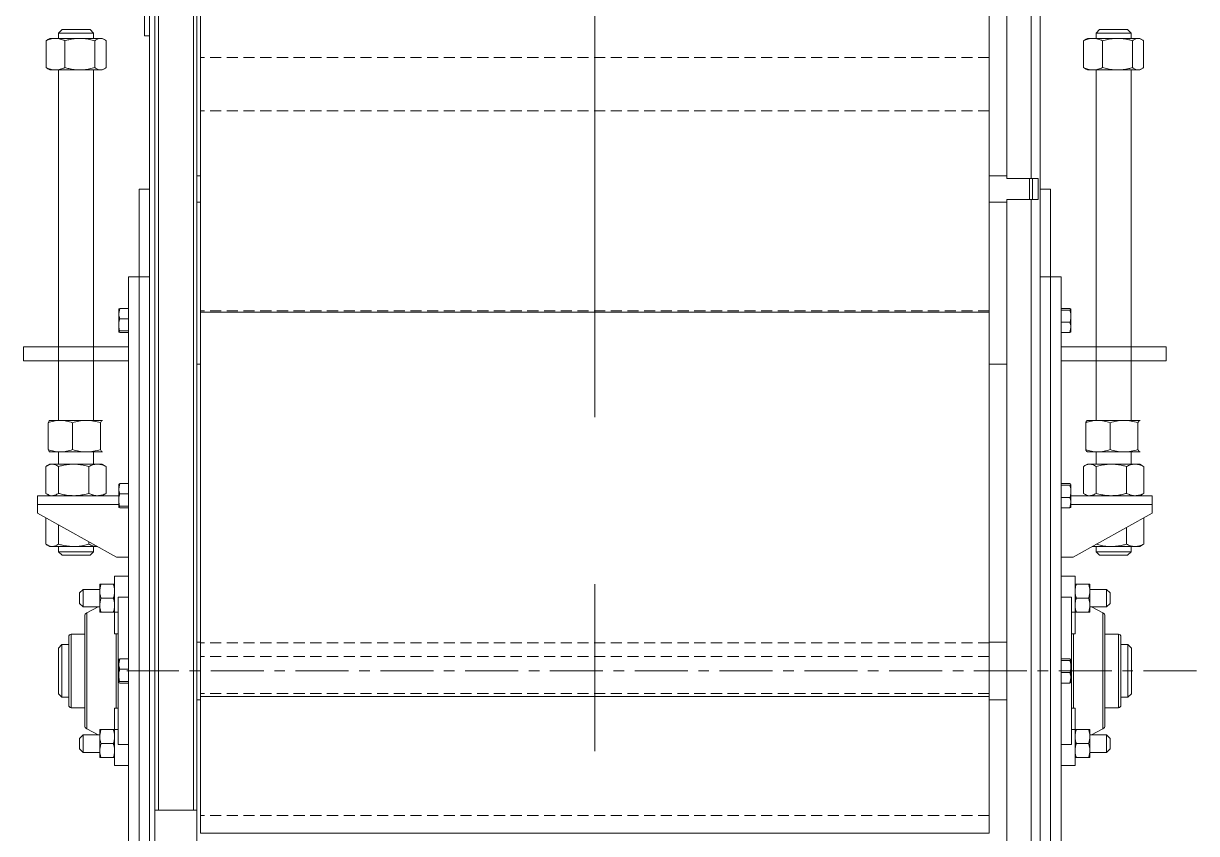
# Model space of a CAD drawing. Header units: millimetres. Extents: x 3220 to 226993, y 817 to 176024.
# Drawn here: x 43474 to 44143, y 145530 to 145992 of the extents above; entities that cross this region are included whole.
import ezdxf

# ---------------------------------------------------------------- set-up
doc = ezdxf.new("R2010")
doc.units = ezdxf.units.MM
for name, pattern in [('AXES', [50.8, 31.75, -6.35, 6.35, -6.35]), ('CENTERX2', [20.32, 12.7, -2.54, 2.54, -2.54]), ('HIDDEN', [9.525, 6.35, -3.175]), ('SLD-Solid', [0])]:
    doc.linetypes.add(name, pattern=pattern)
doc.layers.add('Axe', color=1, linetype='AXES', lineweight=9)
doc.layers.add('SLD-0', color=179, linetype='SLD-Solid')

# ---------------------------------------------------------------- blocks, each defined once
blk = doc.blocks.new('Level 0m')
at = {"layer": 'Axe', "ltscale": 15}
blk.add_line((3000, -24500), (3000, -30500), dxfattribs=at)
blk = doc.blocks.new('dikiş bantı üst')
at = {"color": 7, "linetype": 'Continuous', "lineweight": 15}
for p, q in [((5267.59, 3340.96), (5259.59, 3340.96)), ((5259.59, 3320.96), (5259.59, 3340.96)), ((5267.59, 3320.96), (5267.59, 3340.96)), ((5084.25, 3327.11), (5083.59, 3325.96)), ((5084.93, 3328.09), (5084.3, 3327.08)), ((5084.93, 3328.09), (5100.25, 3328.09)), ((5100.25, 3328.09), (5100.88, 3327.08)), ((5101.59, 3325.96), (5100.93, 3327.11)), ((5302.93, 3326.86), (5318.25, 3326.86)), ((5327.49, 3327.51), (5326.59, 3325.96)), ((5327.93, 3328.21), (5343.25, 3328.21)), ((5344.59, 3325.96), (5343.7, 3327.51)), ((5344.59, 3286.64), (5344.59, 3332.96)), ((5344.59, 3332.96), (5349.59, 3332.96)), ((5354.59, 3332.96), (5349.59, 3332.96)), ((5379.59, 3287.96), (5354.59, 3332.96)), ((5357.23, 3328.21), (5372.25, 3328.21)), ((5373.59, 3325.96), (5372.7, 3327.51)), ((5080.59, 3320.96), (5078.59, 3318.96)), ((5083.59, 3320.96), (5080.59, 3320.96)), ((5080.59, 3320.96), (5080.59, 3311.87)), ((5083.59, 3322.7), (5083.59, 3325.96)), ((5083.59, 3308.74), (5083.59, 3322.7)), ((5101.59, 3325.96), (5101.59, 3322.7)), ((5101.59, 3322.7), (5101.59, 3308.74)), ((5259.59, 3320.96), (5101.59, 3320.96)), ((5259.59, 3320.96), (5267.59, 3320.96)), ((5259.59, 3300.96), (5259.59, 3320.96)), ((5301.59, 3320.96), (5267.59, 3320.96)), ((5267.59, 3320.96), (5267.59, 3300.96)), ((5301.65, 3326.06), (5301.59, 3325.96)), ((5301.59, 3319.91), (5301.59, 3325.96)), ((5301.59, 3305.01), (5301.59, 3319.91)), ((5319.59, 3325.96), (5319.53, 3326.06)), ((5319.59, 3319.91), (5319.59, 3325.96)), ((5326.59, 3320.96), (5319.59, 3320.96)), ((5319.59, 3319.91), (5319.59, 3305.01)), ((5326.59, 3324.58), (5326.59, 3325.96)), ((5326.59, 3312.32), (5326.59, 3324.58)), ((5327.93, 3320.95), (5343.25, 3320.95)), ((5361.27, 3320.95), (5372.25, 3320.95)), ((5373.59, 3325.96), (5373.59, 3324.58)), ((5373.59, 3324.58), (5373.59, 3312.32)), ((5376.59, 3320.96), (5373.59, 3320.96)), ((5378.59, 3318.96), (5376.59, 3320.96)), ((5376.59, 3311.87), (5376.59, 3320.96)), ((5431.59, 3321.06), (5429.59, 3319.06)), ((5431.59, 3321.06), (5436.03, 3321.06)), ((5436.03, 3321.06), (5457.59, 3321.06)), ((5459.59, 3319.06), (5457.59, 3321.06)), ((5078.59, 3311.69), (5078.59, 3318.96)), ((5084.93, 3317.3), (5100.25, 3317.3)), ((5378.59, 3318.96), (5378.59, 3311.69)), ((5423.59, 3313.66), (5423.59, 3305.96)), ((5425.09, 3315.16), (5464.09, 3315.16)), ((5429.59, 3319.06), (5429.59, 3315.16)), ((5434.71, 3319.06), (5429.59, 3319.06)), ((5459.59, 3319.06), (5434.71, 3319.06)), ((5459.59, 3315.16), (5459.59, 3319.06)), ((5465.59, 3305.96), (5465.59, 3313.66)), ((5078.59, 3302.96), (5078.59, 3311.69)), ((5080.59, 3311.87), (5080.59, 3300.96)), ((5083.59, 3308.74), (5083.59, 3297)), ((5101.59, 3308.74), (5101.59, 3297)), ((5302.93, 3312.96), (5318.25, 3312.96)), ((5326.59, 3312.32), (5326.59, 3298.7)), ((5373.59, 3312.32), (5373.59, 3298.7)), ((5376.59, 3300.96), (5376.59, 3311.87)), ((5378.59, 3311.69), (5378.59, 3302.96)), ((5400.09, 3308.96), (5398.09, 3306.96)), ((5398.09, 3306.96), (5398.09, 3297.36)), ((5408.09, 3306.96), (5398.09, 3306.96)), ((5400.09, 3308.96), (5406.09, 3308.96)), ((5408.09, 3306.96), (5406.09, 3308.96)), ((5408.09, 3297.36), (5408.09, 3306.96)), ((5483.09, 3308.96), (5481.09, 3306.96)), ((5481.09, 3306.96), (5481.09, 3297.36)), ((5491.09, 3306.96), (5481.09, 3306.96)), ((5483.09, 3308.96), (5489.09, 3308.96)), ((5491.09, 3306.96), (5489.09, 3308.96)), ((5491.09, 3297.36), (5491.09, 3306.96)), ((5078.59, 3302.96), (5080.59, 3300.96)), ((5080.59, 3300.96), (5083.59, 3300.96)), ((5084.93, 3300.18), (5100.25, 3300.18)), ((5101.59, 3300.96), (5259.59, 3300.96)), ((5267.59, 3300.96), (5259.59, 3300.96)), ((5259.59, 3280.96), (5259.59, 3300.96)), ((5267.59, 3300.96), (5301.59, 3300.96)), ((5267.59, 3280.96), (5267.59, 3300.96)), ((5301.59, 3296.06), (5301.59, 3305.01)), ((5319.59, 3305.01), (5319.59, 3296.06)), ((5319.59, 3300.96), (5326.59, 3300.96)), ((5327.93, 3303.7), (5343.25, 3303.7)), ((5370.85, 3303.7), (5372.25, 3303.7)), ((5373.59, 3300.96), (5376.59, 3300.96)), ((5376.59, 3300.96), (5378.59, 3302.96)), ((5411.53, 3304.89), (5408.09, 3298.36)), ((5413.3, 3305.96), (5475.89, 3305.96)), ((5481.09, 3298.36), (5477.65, 3304.89)), ((5083.59, 3295.96), (5083.59, 3297)), ((5083.59, 3295.96), (5084.25, 3294.81)), ((5084.93, 3293.83), (5100.25, 3293.83)), ((5100.93, 3294.81), (5101.59, 3295.96)), ((5101.59, 3297), (5101.59, 3295.96)), ((5301.7, 3295.86), (5301.59, 3296.06)), ((5301.59, 3295.96), (5301.65, 3295.86)), ((5302.93, 3297.06), (5318.25, 3297.06)), ((5319.48, 3295.86), (5319.59, 3296.06)), ((5326.59, 3295.96), (5326.59, 3298.7)), ((5326.59, 3295.96), (5327.49, 3294.41)), ((5327.53, 3294.44), (5327.93, 3293.71)), ((5327.93, 3293.71), (5343.25, 3293.71)), ((5343.66, 3294.44), (5343.25, 3293.71)), ((5343.7, 3294.41), (5344.59, 3295.96)), ((5399.09, 3297.36), (5395.09, 3297.36)), ((5395.09, 3296.65), (5395.09, 3289.67)), ((5407.09, 3297.36), (5399.09, 3297.36)), ((5403.09, 3296.65), (5403.09, 3289.67)), ((5411.09, 3297.36), (5407.09, 3297.36)), ((5411.09, 3296.65), (5411.09, 3289.67)), ((5482.09, 3297.36), (5478.09, 3297.36)), ((5478.09, 3296.65), (5478.09, 3289.67)), ((5490.09, 3297.36), (5482.09, 3297.36)), ((5486.09, 3296.65), (5486.09, 3289.67)), ((5494.09, 3297.36), (5490.09, 3297.36)), ((5494.09, 3296.65), (5494.09, 3289.67)), ((5237.66, 3286.05), (5240.63, 3286.64)), ((5240.63, 3286.64), (5238.09, 3286.64)), ((5247.07, 3286.64), (5240.63, 3286.64)), ((5251.04, 3286.64), (5247.07, 3286.64)), ((5250.54, 3286.05), (5251.04, 3286.64)), ((5337.66, 3286.05), (5340.63, 3286.64)), ((5340.63, 3286.64), (5338.09, 3286.64)), ((5347.07, 3286.64), (5340.63, 3286.64)), ((5351.04, 3286.64), (5347.07, 3286.64)), ((5350.54, 3286.05), (5351.04, 3286.64)), ((5379.59, 3280.96), (5379.59, 3287.96)), ((5390.59, 3288.96), (5390.59, 3286.96)), ((5390.59, 3288.96), (5411.08, 3288.96)), ((5390.59, 3286.96), (5390.59, 3280.96)), ((5402.59, 3286.96), (5486.59, 3286.96)), ((5411.08, 3288.96), (5411.08, 3286.96)), ((5411.08, 3288.96), (5423.36, 3288.96)), ((5423.36, 3288.96), (5423.36, 3286.96)), ((5437.66, 3286.05), (5440.63, 3286.64)), ((5440.63, 3286.64), (5438.09, 3286.64)), ((5447.07, 3286.64), (5440.63, 3286.64)), ((5451.04, 3286.64), (5447.07, 3286.64)), ((5450.54, 3286.05), (5451.04, 3286.64)), ((5465.83, 3288.96), (5465.83, 3286.96)), ((5465.83, 3288.96), (5478.11, 3288.96)), ((5478.11, 3288.96), (5478.11, 3286.96)), ((5478.11, 3288.96), (5498.59, 3288.96)), ((5498.59, 3286.96), (5498.59, 3288.96)), ((5498.59, 3286.96), (5498.59, 3280.96)), ((5219.59, 3280.96), (5669.59, 3280.96)), ((5219.59, 3274.96), (5219.59, 3280.96)), ((5237.66, 3280.96), (5237.66, 3286.05)), ((5243.61, 3280.96), (5243.61, 3286.05)), ((5250.54, 3280.96), (5250.54, 3286.05)), ((5251.53, 3280.96), (5251.53, 3286.05)), ((5337.66, 3280.96), (5337.66, 3286.05)), ((5343.61, 3280.96), (5343.61, 3286.05)), ((5350.54, 3280.96), (5350.54, 3286.05)), ((5351.53, 3280.96), (5351.53, 3286.05)), ((5437.66, 3280.96), (5437.66, 3286.05)), ((5443.61, 3280.96), (5443.61, 3286.05)), ((5450.54, 3280.96), (5450.54, 3286.05)), ((5451.53, 3280.96), (5451.53, 3286.05)), ((5169.59, 3274.96), (5169.59, 3268.96)), ((5219.59, 3274.96), (5169.59, 3274.96)), ((5219.59, 3274.96), (5669.59, 3274.96)), ((5219.59, 3268.96), (5219.59, 3274.96)), ((5219.59, 3268.96), (5040.42, 3268.96)), ((5043.31, 3271.96), (5082.09, 3271.96)), ((5082.09, 3271.96), (5082.09, 3268.96)), ((5219.59, 3268.96), (5669.59, 3268.96)), ((3595.09, 3265.96), (5524.09, 3265.96)), ((5524.09, 3265.96), (5674.09, 3265.96)), ((5524.09, 3241.96), (5524.09, 3265.96)), ((5524.09, 3243.97), (5524.09, 3263.95)), ((3595.09, 3241.96), (5524.09, 3241.96)), ((5239.84, 3239.96), (3595.09, 3239.96)), ((5162.09, 3241.96), (5162.09, 3239.96)), ((5177.09, 3239.96), (5177.09, 3241.96)), ((5239.84, 2789.96), (5239.84, 3239.96)), ((5459.1, 3239.96), (5239.84, 3239.96)), ((5269.59, 3241.96), (5269.59, 3239.96)), ((5428.09, 3241.96), (5428.09, 3239.96)), ((5459.1, 2789.96), (5459.1, 3239.96)), ((5537.14, 3239.96), (5459.1, 3239.96)), ((5461.09, 3239.96), (5461.09, 3241.96)), ((5524.09, 3241.96), (5674.09, 3241.96)), ((5537.14, 2789.96), (5537.14, 3239.96)), ((5239.84, 2789.96), (3019.21, 2789.96)), ((5162.09, 2789.96), (5162.09, 2779.96)), ((5177.09, 2779.96), (5177.09, 2789.96)), ((5459.1, 2789.96), (5239.84, 2789.96)), ((5269.59, 2779.96), (5269.59, 2789.96)), ((5428.09, 2789.96), (5428.09, 2779.96)), ((5537.14, 2789.96), (5459.1, 2789.96)), ((5461.09, 2779.96), (5461.09, 2789.96)), ((5163.59, 2779.96), (4875.59, 2779.96)), ((5163.59, 2779.96), (5163.59, 2765.96)), ((5669.59, 2779.96), (5175.59, 2779.96)), ((5175.59, 2765.96), (5175.59, 2779.96)), ((5163.59, 2765.96), (4875.59, 2765.96)), ((5175.59, 2766.96), (5163.59, 2766.96)), ((5163.59, 2761.96), (5163.59, 2765.96)), ((5175.59, 2765.16), (5163.59, 2765.16)), ((5669.59, 2765.96), (5175.59, 2765.96)), ((5175.59, 2765.96), (5175.59, 2761.96)), ((5219.59, 2760.96), (3013.81, 2760.96)), ((5175.59, 2761.96), (5163.59, 2761.96)), ((5169.59, 2754.96), (5169.59, 2760.96)), ((5669.59, 2760.96), (5219.59, 2760.96)), ((5219.59, 2760.96), (5219.59, 2754.96)), ((5169.59, 2754.96), (5219.59, 2754.96)), ((5669.59, 2754.96), (5219.59, 2754.96)), ((5219.59, 2754.96), (5219.59, 2748.96)), ((5669.59, 2748.96), (5219.59, 2748.96)), ((5237.66, 2748.96), (5237.66, 2743.87)), ((5238.64, 2748.96), (5238.64, 2743.87)), ((5245.58, 2748.96), (5245.58, 2743.87)), ((5251.53, 2748.96), (5251.53, 2743.87)), ((5259.59, 2728.96), (5259.59, 2748.96)), ((5267.59, 2728.96), (5267.59, 2748.96)), ((5337.66, 2748.96), (5337.66, 2743.87)), ((5338.64, 2748.96), (5338.64, 2743.87)), ((5345.58, 2748.96), (5345.58, 2743.87)), ((5351.53, 2748.96), (5351.53, 2743.87)), ((5379.59, 2741.96), (5379.59, 2748.96)), ((5390.59, 2742.96), (5390.59, 2748.96)), ((5437.66, 2748.96), (5437.66, 2743.87)), ((5438.64, 2748.96), (5438.64, 2743.87)), ((5445.58, 2748.96), (5445.58, 2743.87)), ((5451.53, 2748.96), (5451.53, 2743.87)), ((5498.59, 2742.96), (5498.59, 2748.96)), ((5238.64, 2743.87), (5238.15, 2743.29)), ((5242.11, 2743.29), (5238.15, 2743.29)), ((5242.11, 2743.29), (5248.55, 2743.29)), ((5251.53, 2743.87), (5248.55, 2743.29)), ((5248.55, 2743.29), (5251.09, 2743.29)), ((5338.64, 2743.87), (5338.15, 2743.29)), ((5342.11, 2743.29), (5338.15, 2743.29)), ((5342.11, 2743.29), (5348.55, 2743.29)), ((5344.59, 2696.96), (5344.59, 2743.29)), ((5351.53, 2743.87), (5348.55, 2743.29)), ((5348.55, 2743.29), (5351.09, 2743.29)), ((5354.59, 2696.96), (5379.59, 2741.96)), ((5390.59, 2742.96), (5390.59, 2740.96)), ((5411.08, 2740.96), (5390.59, 2740.96)), ((5395.09, 2733.27), (5395.09, 2740.25)), ((5486.59, 2742.96), (5402.59, 2742.96)), ((5403.09, 2733.27), (5403.09, 2740.25)), ((5411.08, 2740.96), (5411.08, 2742.96)), ((5423.36, 2740.96), (5411.08, 2740.96)), ((5411.09, 2733.27), (5411.09, 2740.25)), ((5423.36, 2740.96), (5423.36, 2742.96)), ((5438.64, 2743.87), (5438.15, 2743.29)), ((5442.11, 2743.29), (5438.15, 2743.29)), ((5442.11, 2743.29), (5448.55, 2743.29)), ((5451.53, 2743.87), (5448.55, 2743.29)), ((5448.55, 2743.29), (5451.09, 2743.29)), ((5465.83, 2740.96), (5465.83, 2742.96)), ((5478.11, 2740.96), (5465.83, 2740.96)), ((5478.09, 2733.27), (5478.09, 2740.25)), ((5478.11, 2740.96), (5478.11, 2742.96)), ((5498.59, 2740.96), (5478.11, 2740.96)), ((5486.09, 2733.27), (5486.09, 2740.25)), ((5494.09, 2733.27), (5494.09, 2740.25)), ((5498.59, 2740.96), (5498.59, 2742.96)), ((5084.25, 2735.11), (5083.59, 2733.96)), ((5083.59, 2730.7), (5083.59, 2733.96)), ((5084.93, 2736.09), (5084.3, 2735.08)), ((5084.93, 2736.09), (5100.25, 2736.09)), ((5100.25, 2736.09), (5100.88, 2735.08)), ((5101.59, 2733.96), (5100.93, 2735.11)), ((5101.59, 2733.96), (5101.59, 2730.7)), ((5301.65, 2734.06), (5301.59, 2733.96)), ((5301.59, 2727.91), (5301.59, 2733.96)), ((5302.93, 2734.86), (5318.25, 2734.86)), ((5319.59, 2733.96), (5319.53, 2734.06)), ((5319.59, 2733.96), (5319.59, 2727.91)), ((5327.49, 2735.51), (5326.59, 2733.96)), ((5326.59, 2732.58), (5326.59, 2733.96)), ((5326.59, 2720.32), (5326.59, 2732.58)), ((5327.93, 2736.21), (5343.25, 2736.21)), ((5344.59, 2733.96), (5343.7, 2735.51)), ((5373.59, 2731.16), (5373.59, 2720.32)), ((5395.09, 2732.56), (5399.09, 2732.56)), ((5398.09, 2732.56), (5398.09, 2722.96)), ((5399.09, 2732.56), (5407.09, 2732.56)), ((5407.09, 2732.56), (5411.09, 2732.56)), ((5408.09, 2722.96), (5408.09, 2732.56)), ((5408.09, 2731.56), (5411.53, 2725.03)), ((5477.65, 2725.03), (5481.09, 2731.56)), ((5478.09, 2732.56), (5482.09, 2732.56)), ((5481.09, 2732.56), (5481.09, 2722.96)), ((5482.09, 2732.56), (5490.09, 2732.56)), ((5490.09, 2732.56), (5494.09, 2732.56)), ((5491.09, 2722.96), (5491.09, 2732.56)), ((5080.59, 2728.96), (5078.59, 2726.96)), ((5078.59, 2710.96), (5078.59, 2726.96)), ((5083.59, 2728.96), (5080.59, 2728.96)), ((5080.59, 2728.96), (5080.59, 2708.96)), ((5083.59, 2716.74), (5083.59, 2730.7)), ((5084.93, 2725.3), (5100.25, 2725.3)), ((5101.59, 2730.7), (5101.59, 2716.74)), ((5259.59, 2728.96), (5101.59, 2728.96)), ((5259.59, 2728.96), (5267.59, 2728.96)), ((5259.59, 2708.96), (5259.59, 2728.96)), ((5301.59, 2728.96), (5267.59, 2728.96)), ((5267.59, 2728.96), (5267.59, 2708.96)), ((5301.59, 2713.01), (5301.59, 2727.91)), ((5326.59, 2728.96), (5319.59, 2728.96)), ((5319.59, 2727.91), (5319.59, 2713.01)), ((5327.93, 2728.95), (5343.25, 2728.95)), ((5376.59, 2728.96), (5373.59, 2728.96)), ((5378.59, 2726.96), (5376.59, 2728.96)), ((5376.59, 2708.96), (5376.59, 2728.96)), ((5378.59, 2726.96), (5378.59, 2710.96)), ((5302.93, 2720.96), (5318.25, 2720.96)), ((5326.59, 2706.7), (5326.59, 2720.32)), ((5373.59, 2720.32), (5373.59, 2706.7)), ((5398.09, 2722.96), (5400.09, 2720.96)), ((5398.09, 2722.96), (5408.09, 2722.96)), ((5406.09, 2720.96), (5400.09, 2720.96)), ((5406.09, 2720.96), (5408.09, 2722.96)), ((5475.89, 2723.96), (5413.3, 2723.96)), ((5423.59, 2723.96), (5423.59, 2716.26)), ((5465.59, 2716.26), (5465.59, 2723.96)), ((5481.09, 2722.96), (5483.09, 2720.96)), ((5481.09, 2722.96), (5481.76, 2722.96)), ((5481.76, 2722.96), (5491.09, 2722.96)), ((5483.49, 2720.96), (5483.09, 2720.96)), ((5489.09, 2720.96), (5483.49, 2720.96)), ((5489.09, 2720.96), (5491.09, 2722.96)), ((5078.59, 2710.96), (5080.59, 2708.96)), ((5083.59, 2705), (5083.59, 2716.74)), ((5101.59, 2716.74), (5101.59, 2705)), ((5301.59, 2704.06), (5301.59, 2713.01)), ((5319.59, 2713.01), (5319.59, 2704.06)), ((5327.93, 2711.7), (5343.25, 2711.7)), ((5362.78, 2711.7), (5372.25, 2711.7)), ((5376.59, 2708.96), (5378.59, 2710.96)), ((5464.09, 2714.76), (5425.09, 2714.76)), ((5429.59, 2714.76), (5429.59, 2710.86)), ((5429.59, 2710.86), (5431.59, 2708.86)), ((5429.59, 2710.86), (5459.59, 2710.86)), ((5457.59, 2708.86), (5459.59, 2710.86)), ((5459.59, 2710.86), (5459.59, 2714.76)), ((5080.59, 2708.96), (5083.59, 2708.96)), ((5083.59, 2703.96), (5083.59, 2705)), ((5084.93, 2708.18), (5100.25, 2708.18)), ((5101.59, 2708.96), (5259.59, 2708.96)), ((5101.59, 2705), (5101.59, 2703.96)), ((5267.59, 2708.96), (5259.59, 2708.96)), ((5259.59, 2688.96), (5259.59, 2708.96)), ((5267.59, 2708.96), (5301.59, 2708.96)), ((5267.59, 2688.96), (5267.59, 2708.96)), ((5301.59, 2704.06), (5301.67, 2703.86)), ((5302.93, 2705.06), (5318.25, 2705.06)), ((5319.59, 2704.06), (5319.51, 2703.86)), ((5319.59, 2708.96), (5326.59, 2708.96)), ((5326.59, 2703.96), (5326.59, 2706.7)), ((5373.59, 2708.96), (5376.59, 2708.96)), ((5373.59, 2706.7), (5373.59, 2703.96)), ((5457.59, 2708.86), (5431.59, 2708.86)), ((5083.59, 2703.96), (5084.25, 2702.81)), ((5084.93, 2701.83), (5100.25, 2701.83)), ((5100.93, 2702.81), (5101.59, 2703.96)), ((5301.59, 2703.96), (5301.65, 2703.86)), ((5319.53, 2703.86), (5319.59, 2703.96)), ((5326.59, 2703.96), (5327.49, 2702.41)), ((5327.53, 2702.44), (5327.93, 2701.71)), ((5327.93, 2701.71), (5343.25, 2701.71)), ((5343.66, 2702.44), (5343.25, 2701.71)), ((5343.7, 2702.41), (5344.59, 2703.96)), ((5357.23, 2701.71), (5372.25, 2701.71)), ((5372.66, 2702.44), (5372.25, 2701.71)), ((5372.7, 2702.41), (5373.59, 2703.96)), ((5349.59, 2696.96), (5344.59, 2696.96)), ((5349.59, 2696.96), (5354.59, 2696.96)), ((5259.59, 2688.96), (5267.59, 2688.96))]:
    blk.add_line(p, q, dxfattribs=at)
at = {"color": 8, "linetype": 'Continuous', "lineweight": 15}
for p, q in [((5349.59, 3286.64), (5349.59, 3332.96)), ((5465.59, 3313.66), (5423.59, 3313.66)), ((5477.65, 3304.89), (5411.53, 3304.89)), ((5402.59, 3286.96), (5402.59, 3280.96)), ((5423.36, 3288.03), (5465.83, 3288.03)), ((5486.59, 3286.96), (5486.59, 3280.96)), ((3595.09, 3263.95), (5524.09, 3263.95)), ((3595.09, 3243.97), (5524.09, 3243.97)), ((5402.59, 2742.96), (5402.59, 2748.96)), ((5486.59, 2742.96), (5486.59, 2748.96)), ((5349.59, 2696.96), (5349.59, 2743.29)), ((5465.83, 2741.89), (5423.36, 2741.89)), ((5411.53, 2725.03), (5477.65, 2725.03)), ((5423.59, 2716.26), (5465.59, 2716.26))]:
    blk.add_line(p, q, dxfattribs=at)
at = {"color": 7, "linetype": 'HIDDEN', "lineweight": 0}
for p, q in [((5239.07, 3239.96), (2619.11, 3239.96)), ((2884.88, 3239.96), (5094.52, 3239.96)), ((2885.31, 3239.96), (5124.9, 3239.96)), ((5094.52, 3239.96), (5428.61, 3239.96)), ((5094.52, 2789.96), (5094.52, 3239.96)), ((5124.9, 3239.96), (5436.36, 3239.96)), ((5124.9, 2789.96), (5124.9, 3239.96)), ((5239.07, 2789.96), (5239.07, 3239.96)), ((5457.53, 3239.96), (5239.07, 3239.96)), ((5428.61, 2789.96), (5428.61, 3239.96)), ((5428.61, 3239.96), (5527.12, 3239.96)), ((5436.36, 2789.96), (5436.36, 3239.96)), ((5436.36, 3239.96), (5537.14, 3239.96)), ((5457.53, 2789.96), (5457.53, 3239.96)), ((5527.14, 2789.96), (5527.14, 3239.96)), ((5239.07, 2789.96), (2619.11, 2789.96)), ((2884.88, 2789.96), (5094.52, 2789.96)), ((2885.31, 2789.96), (5124.9, 2789.96)), ((5094.52, 2789.96), (5428.61, 2789.96)), ((5124.9, 2789.96), (5436.36, 2789.96)), ((5457.53, 2789.96), (5239.07, 2789.96)), ((5428.61, 2789.96), (5527.12, 2789.96)), ((5436.36, 2789.96), (5537.14, 2789.96))]:
    blk.add_line(p, q, dxfattribs=at)
at = {"color": 7, "linetype": 'Continuous', "lineweight": 15}
for centre, radius, start, end in [((5425.09, 3313.66), 1.5, 90, 180), ((5464.09, 3313.66), 1.5, 0, 90), ((5413.3, 3303.96), 2, 90, 152.24146), ((5475.89, 3303.96), 2, 27.75854, 90), ((5413.3, 2725.96), 2, 207.75854, 270), ((5475.89, 2725.96), 2, 270, 332.24146), ((5425.09, 2716.26), 1.5, 180, 270), ((5464.09, 2716.26), 1.5, 270, 0)]:
    blk.add_arc(centre, radius, start, end, dxfattribs=at)
for points, knots in [([(5083.59, 3322.7), (5083.59, 3322.83), (5083.61, 3323.79), (5083.9, 3325.62), (5084.59, 3327.26), (5084.93, 3328.09)], [0, 0, 0, 0, 0.070104, 0.530791, 1, 1, 1, 1]), ([(5101.59, 3322.7), (5101.59, 3322.83), (5101.58, 3323.79), (5101.29, 3325.62), (5100.6, 3327.26), (5100.25, 3328.09)], [0, 0, 0, 0, 0.070104, 0.530791, 1, 1, 1, 1]), ([(5301.59, 3319.91), (5301.59, 3320.08), (5301.61, 3321.32), (5301.9, 3323.68), (5302.59, 3325.79), (5302.93, 3326.86)], [0, 0, 0, 0, 0.070104, 0.530791, 1, 1, 1, 1]), ([(5301.59, 3325.86), (5301.61, 3325.95), (5301.67, 3326.16), (5302.11, 3326.5), (5302.66, 3326.74), (5302.93, 3326.86)], [0, 0, 0, 0, 0.268407, 0.632373, 1, 1, 1, 1]), ([(5319.59, 3319.91), (5319.59, 3320.08), (5319.58, 3321.32), (5319.29, 3323.68), (5318.6, 3325.79), (5318.25, 3326.86)], [0, 0, 0, 0, 0.0701037, 0.5307915, 1, 1, 1, 1]), ([(5319.59, 3325.86), (5319.57, 3325.95), (5319.52, 3326.16), (5319.08, 3326.5), (5318.53, 3326.74), (5318.25, 3326.86)], [0, 0, 0, 0, 0.268407, 0.632373, 1, 1, 1, 1]), ([(5326.59, 3324.58), (5326.59, 3324.66), (5326.61, 3325.32), (5326.9, 3326.54), (5327.59, 3327.65), (5327.93, 3328.21)], [0, 0, 0, 0, 0.070104, 0.530791, 1, 1, 1, 1]), ([(5344.59, 3324.58), (5344.59, 3324.66), (5344.58, 3325.32), (5344.29, 3326.54), (5343.6, 3327.65), (5343.25, 3328.21)], [0, 0, 0, 0, 0.070104, 0.530791, 1, 1, 1, 1]), ([(5373.59, 3324.58), (5373.59, 3324.66), (5373.58, 3325.32), (5373.29, 3326.54), (5372.6, 3327.65), (5372.25, 3328.21)], [0, 0, 0, 0, 0.070104, 0.530791, 1, 1, 1, 1]), ([(5084.93, 3317.3), (5084.56, 3318.18), (5083.8, 3319.95), (5083.66, 3321.78), (5083.59, 3322.7)], [0, 0, 0, 0, 0.495458, 1, 1, 1, 1]), ([(5100.25, 3317.3), (5100.63, 3318.18), (5101.38, 3319.95), (5101.52, 3321.78), (5101.59, 3322.7)], [0, 0, 0, 0, 0.495458, 1, 1, 1, 1]), ([(5302.93, 3312.96), (5302.56, 3314.09), (5301.8, 3316.37), (5301.66, 3318.72), (5301.59, 3319.91)], [0, 0, 0, 0, 0.495458, 1, 1, 1, 1]), ([(5318.25, 3312.96), (5318.63, 3314.09), (5319.38, 3316.37), (5319.52, 3318.72), (5319.59, 3319.91)], [0, 0, 0, 0, 0.495458, 1, 1, 1, 1]), ([(5327.93, 3320.95), (5327.56, 3321.54), (5326.8, 3322.73), (5326.66, 3323.96), (5326.59, 3324.58)], [0, 0, 0, 0, 0.495458, 1, 1, 1, 1]), ([(5327.93, 3320.95), (5327.73, 3320.22), (5327.25, 3318.46), (5326.72, 3315.58), (5326.63, 3313.41), (5326.59, 3312.32)], [0, 0, 0, 0, 0.257243, 0.62638, 1, 1, 1, 1]), ([(5343.25, 3320.95), (5343.63, 3321.54), (5344.38, 3322.73), (5344.52, 3323.96), (5344.59, 3324.58)], [0, 0, 0, 0, 0.495458, 1, 1, 1, 1]), ([(5343.25, 3320.95), (5343.45, 3320.22), (5343.93, 3318.46), (5344.47, 3315.58), (5344.55, 3313.41), (5344.59, 3312.32)], [0, 0, 0, 0, 0.257243, 0.62638, 1, 1, 1, 1]), ([(5372.25, 3320.95), (5372.63, 3321.54), (5373.38, 3322.73), (5373.52, 3323.96), (5373.59, 3324.58)], [0, 0, 0, 0, 0.495458, 1, 1, 1, 1]), ([(5372.25, 3320.95), (5372.45, 3320.22), (5372.93, 3318.46), (5373.47, 3315.58), (5373.55, 3313.41), (5373.59, 3312.32)], [0, 0, 0, 0, 0.257243, 0.62638, 1, 1, 1, 1]), ([(5084.93, 3317.3), (5084.73, 3316.59), (5084.25, 3314.83), (5083.72, 3311.98), (5083.63, 3309.82), (5083.59, 3308.74)], [0, 0, 0, 0, 0.257243, 0.62638, 1, 1, 1, 1]), ([(5100.25, 3317.3), (5100.45, 3316.59), (5100.93, 3314.83), (5101.47, 3311.98), (5101.55, 3309.82), (5101.59, 3308.74)], [0, 0, 0, 0, 0.257243, 0.62638, 1, 1, 1, 1]), ([(5083.59, 3308.74), (5083.61, 3307.96), (5083.67, 3306.13), (5084.11, 3303.25), (5084.66, 3301.2), (5084.93, 3300.18)], [0, 0, 0, 0, 0.268407, 0.632373, 1, 1, 1, 1]), ([(5101.59, 3308.74), (5101.57, 3307.96), (5101.52, 3306.13), (5101.08, 3303.25), (5100.53, 3301.2), (5100.25, 3300.18)], [0, 0, 0, 0, 0.268407, 0.632373, 1, 1, 1, 1]), ([(5301.59, 3305.01), (5301.59, 3305.2), (5301.61, 3306.63), (5301.9, 3309.32), (5302.59, 3311.74), (5302.93, 3312.96)], [0, 0, 0, 0, 0.070104, 0.530791, 1, 1, 1, 1]), ([(5319.59, 3305.01), (5319.59, 3305.2), (5319.58, 3306.63), (5319.29, 3309.32), (5318.6, 3311.74), (5318.25, 3312.96)], [0, 0, 0, 0, 0.070104, 0.530791, 1, 1, 1, 1]), ([(5326.59, 3312.32), (5326.61, 3311.54), (5326.67, 3309.69), (5327.11, 3306.8), (5327.66, 3304.73), (5327.93, 3303.7)], [0, 0, 0, 0, 0.2684065, 0.6323729, 1, 1, 1, 1]), ([(5344.59, 3312.32), (5344.57, 3311.54), (5344.52, 3309.69), (5344.08, 3306.8), (5343.53, 3304.73), (5343.25, 3303.7)], [0, 0, 0, 0, 0.2684065, 0.6323729, 1, 1, 1, 1]), ([(5373.59, 3312.32), (5373.57, 3311.54), (5373.52, 3309.69), (5373.08, 3306.8), (5372.53, 3304.73), (5372.25, 3303.7)], [0, 0, 0, 0, 0.2684065, 0.6323729, 1, 1, 1, 1]), ([(5083.59, 3297), (5083.59, 3297.08), (5083.61, 3297.65), (5083.9, 3298.72), (5084.59, 3299.69), (5084.93, 3300.18)], [0, 0, 0, 0, 0.070104, 0.530791, 1, 1, 1, 1]), ([(5101.59, 3297), (5101.59, 3297.08), (5101.58, 3297.65), (5101.29, 3298.72), (5100.6, 3299.69), (5100.25, 3300.18)], [0, 0, 0, 0, 0.070104, 0.530791, 1, 1, 1, 1]), ([(5302.93, 3297.06), (5302.56, 3298.35), (5301.8, 3300.96), (5301.66, 3303.65), (5301.59, 3305.01)], [0, 0, 0, 0, 0.495458, 1, 1, 1, 1]), ([(5318.25, 3297.06), (5318.63, 3298.35), (5319.38, 3300.96), (5319.52, 3303.65), (5319.59, 3305.01)], [0, 0, 0, 0, 0.495458, 1, 1, 1, 1]), ([(5326.59, 3298.7), (5326.59, 3298.82), (5326.61, 3299.72), (5326.9, 3301.41), (5327.59, 3302.93), (5327.93, 3303.7)], [0, 0, 0, 0, 0.070104, 0.530791, 1, 1, 1, 1]), ([(5344.59, 3298.7), (5344.59, 3298.82), (5344.58, 3299.72), (5344.29, 3301.41), (5343.6, 3302.93), (5343.25, 3303.7)], [0, 0, 0, 0, 0.0701037, 0.5307915, 1, 1, 1, 1]), ([(5373.59, 3298.7), (5373.59, 3298.82), (5373.58, 3299.72), (5373.29, 3301.41), (5372.6, 3302.93), (5372.25, 3303.7)], [0, 0, 0, 0, 0.0701037, 0.5307915, 1, 1, 1, 1]), ([(5084.93, 3293.83), (5084.56, 3294.35), (5083.8, 3295.39), (5083.66, 3296.46), (5083.59, 3297)], [0, 0, 0, 0, 0.495458, 1, 1, 1, 1]), ([(5100.25, 3293.83), (5100.63, 3294.35), (5101.38, 3295.39), (5101.52, 3296.46), (5101.59, 3297)], [0, 0, 0, 0, 0.495458, 1, 1, 1, 1]), ([(5301.59, 3296.06), (5301.61, 3296.15), (5301.67, 3296.37), (5302.11, 3296.7), (5302.66, 3296.94), (5302.93, 3297.06)], [0, 0, 0, 0, 0.268407, 0.632373, 1, 1, 1, 1]), ([(5319.59, 3296.06), (5319.57, 3296.15), (5319.52, 3296.37), (5319.08, 3296.7), (5318.53, 3296.94), (5318.25, 3297.06)], [0, 0, 0, 0, 0.268407, 0.632373, 1, 1, 1, 1]), ([(5327.93, 3293.71), (5327.56, 3294.52), (5326.8, 3296.16), (5326.66, 3297.85), (5326.59, 3298.7)], [0, 0, 0, 0, 0.495458, 1, 1, 1, 1]), ([(5343.25, 3293.71), (5343.63, 3294.52), (5344.38, 3296.16), (5344.52, 3297.85), (5344.59, 3298.7)], [0, 0, 0, 0, 0.495458, 1, 1, 1, 1]), ([(5395.09, 3296.65), (5395.74, 3296.85), (5397.05, 3297.25), (5398.41, 3297.32), (5399.09, 3297.36)], [0, 0, 0, 0, 0.495458, 1, 1, 1, 1]), ([(5395.09, 3296.65), (5395.09, 3296.75), (5395.09, 3297.17), (5395.09, 3297.28), (5395.09, 3297.36)], [0, 0, 0, 0, 0.257551, 1, 1, 1, 1]), ([(5399.09, 3297.36), (5399.19, 3297.36), (5399.91, 3297.35), (5401.26, 3297.2), (5402.48, 3296.83), (5403.09, 3296.65)], [0, 0, 0, 0, 0.070086, 0.530782, 1, 1, 1, 1]), ([(5403.09, 3296.65), (5403.74, 3296.85), (5405.05, 3297.25), (5406.41, 3297.32), (5407.09, 3297.36)], [0, 0, 0, 0, 0.495458, 1, 1, 1, 1]), ([(5407.09, 3297.36), (5407.19, 3297.36), (5407.91, 3297.35), (5409.26, 3297.2), (5410.48, 3296.83), (5411.09, 3296.65)], [0, 0, 0, 0, 0.070086, 0.530782, 1, 1, 1, 1]), ([(5411.09, 3296.65), (5411.09, 3296.75), (5411.09, 3297.17), (5411.09, 3297.28), (5411.09, 3297.36)], [0, 0, 0, 0, 0.257551, 1, 1, 1, 1]), ([(5478.09, 3296.65), (5478.74, 3296.85), (5480.05, 3297.25), (5481.41, 3297.32), (5482.09, 3297.36)], [0, 0, 0, 0, 0.495458, 1, 1, 1, 1]), ([(5478.09, 3296.65), (5478.09, 3296.75), (5478.09, 3297.17), (5478.09, 3297.28), (5478.09, 3297.36)], [0, 0, 0, 0, 0.257551, 1, 1, 1, 1]), ([(5482.09, 3297.36), (5482.19, 3297.36), (5482.91, 3297.35), (5484.26, 3297.2), (5485.48, 3296.83), (5486.09, 3296.65)], [0, 0, 0, 0, 0.070086, 0.530782, 1, 1, 1, 1]), ([(5486.09, 3296.65), (5486.74, 3296.85), (5488.05, 3297.25), (5489.41, 3297.32), (5490.09, 3297.36)], [0, 0, 0, 0, 0.495458, 1, 1, 1, 1]), ([(5490.09, 3297.36), (5490.19, 3297.36), (5490.91, 3297.35), (5492.26, 3297.2), (5493.48, 3296.83), (5494.09, 3296.65)], [0, 0, 0, 0, 0.070086, 0.530782, 1, 1, 1, 1]), ([(5494.09, 3296.65), (5494.09, 3296.75), (5494.09, 3297.17), (5494.09, 3297.28), (5494.09, 3297.36)], [0, 0, 0, 0, 0.257551, 1, 1, 1, 1]), ([(5238.15, 3286.64), (5238.14, 3286.63), (5237.97, 3286.63), (5237.81, 3286.33), (5237.66, 3286.05)], [0, 0, 0, 0, 0.070215, 1, 1, 1, 1]), ([(5240.63, 3286.64), (5240.7, 3286.63), (5241.71, 3286.63), (5242.69, 3286.33), (5243.61, 3286.05)], [0, 0, 0, 0, 0.0702148, 1, 1, 1, 1]), ([(5243.61, 3286.05), (5244.47, 3286.29), (5245.62, 3286.6), (5246.79, 3286.63), (5247.07, 3286.64)], [0, 0, 0, 0, 0.758149, 1, 1, 1, 1]), ([(5247.07, 3286.64), (5247.99, 3286.56), (5249.16, 3286.47), (5250.29, 3286.13), (5250.54, 3286.05)], [0, 0, 0, 0, 0.776287, 1, 1, 1, 1]), ([(5251.04, 3286.64), (5251.05, 3286.63), (5251.21, 3286.63), (5251.38, 3286.33), (5251.53, 3286.05)], [0, 0, 0, 0, 0.070215, 1, 1, 1, 1]), ([(5338.15, 3286.64), (5338.14, 3286.63), (5337.97, 3286.63), (5337.81, 3286.33), (5337.66, 3286.05)], [0, 0, 0, 0, 0.070215, 1, 1, 1, 1]), ([(5340.63, 3286.64), (5340.7, 3286.63), (5341.71, 3286.63), (5342.69, 3286.33), (5343.61, 3286.05)], [0, 0, 0, 0, 0.0702148, 1, 1, 1, 1]), ([(5343.61, 3286.05), (5344.47, 3286.29), (5345.62, 3286.6), (5346.79, 3286.63), (5347.07, 3286.64)], [0, 0, 0, 0, 0.758149, 1, 1, 1, 1]), ([(5347.07, 3286.64), (5347.99, 3286.56), (5349.16, 3286.47), (5350.29, 3286.13), (5350.54, 3286.05)], [0, 0, 0, 0, 0.776287, 1, 1, 1, 1]), ([(5351.04, 3286.64), (5351.05, 3286.63), (5351.21, 3286.63), (5351.38, 3286.33), (5351.53, 3286.05)], [0, 0, 0, 0, 0.070215, 1, 1, 1, 1]), ([(5395.09, 3289.67), (5395.74, 3289.48), (5397.05, 3289.07), (5398.41, 3289), (5399.09, 3288.96)], [0, 0, 0, 0, 0.495458, 1, 1, 1, 1]), ([(5395.09, 3289.67), (5395.09, 3289.57), (5395.09, 3289.15), (5395.09, 3289.04), (5395.09, 3288.96)], [0, 0, 0, 0, 0.257551, 1, 1, 1, 1]), ([(5399.09, 3288.96), (5399.19, 3288.96), (5399.91, 3288.97), (5401.26, 3289.12), (5402.48, 3289.49), (5403.09, 3289.67)], [0, 0, 0, 0, 0.070086, 0.530782, 1, 1, 1, 1]), ([(5403.09, 3289.67), (5403.74, 3289.48), (5405.05, 3289.07), (5406.41, 3289), (5407.09, 3288.96)], [0, 0, 0, 0, 0.495458, 1, 1, 1, 1]), ([(5407.09, 3288.96), (5407.19, 3288.96), (5407.91, 3288.97), (5409.26, 3289.12), (5410.48, 3289.49), (5411.09, 3289.67)], [0, 0, 0, 0, 0.070086, 0.530782, 1, 1, 1, 1]), ([(5411.09, 3289.67), (5411.09, 3289.57), (5411.09, 3289.15), (5411.09, 3289.04), (5411.09, 3288.96)], [0, 0, 0, 0, 0.257551, 1, 1, 1, 1]), ([(5438.15, 3286.64), (5438.14, 3286.63), (5437.97, 3286.63), (5437.81, 3286.33), (5437.66, 3286.05)], [0, 0, 0, 0, 0.070215, 1, 1, 1, 1]), ([(5440.63, 3286.64), (5440.7, 3286.63), (5441.71, 3286.63), (5442.69, 3286.33), (5443.61, 3286.05)], [0, 0, 0, 0, 0.0702148, 1, 1, 1, 1]), ([(5443.61, 3286.05), (5444.47, 3286.29), (5445.62, 3286.6), (5446.79, 3286.63), (5447.07, 3286.64)], [0, 0, 0, 0, 0.758149, 1, 1, 1, 1]), ([(5447.07, 3286.64), (5447.99, 3286.56), (5449.16, 3286.47), (5450.29, 3286.13), (5450.54, 3286.05)], [0, 0, 0, 0, 0.776287, 1, 1, 1, 1]), ([(5451.04, 3286.64), (5451.05, 3286.63), (5451.21, 3286.63), (5451.38, 3286.33), (5451.53, 3286.05)], [0, 0, 0, 0, 0.070215, 1, 1, 1, 1]), ([(5478.09, 3289.67), (5478.74, 3289.48), (5480.05, 3289.07), (5481.41, 3289), (5482.09, 3288.96)], [0, 0, 0, 0, 0.495458, 1, 1, 1, 1]), ([(5478.09, 3289.67), (5478.09, 3289.57), (5478.09, 3289.15), (5478.09, 3289.04), (5478.09, 3288.96)], [0, 0, 0, 0, 0.257551, 1, 1, 1, 1]), ([(5482.09, 3288.96), (5482.19, 3288.96), (5482.91, 3288.97), (5484.26, 3289.12), (5485.48, 3289.49), (5486.09, 3289.67)], [0, 0, 0, 0, 0.070086, 0.530782, 1, 1, 1, 1]), ([(5486.09, 3289.67), (5486.74, 3289.48), (5488.05, 3289.07), (5489.41, 3289), (5490.09, 3288.96)], [0, 0, 0, 0, 0.495458, 1, 1, 1, 1]), ([(5490.09, 3288.96), (5490.19, 3288.96), (5490.91, 3288.97), (5492.26, 3289.12), (5493.48, 3289.49), (5494.09, 3289.67)], [0, 0, 0, 0, 0.070086, 0.530782, 1, 1, 1, 1]), ([(5494.09, 3289.67), (5494.09, 3289.57), (5494.09, 3289.15), (5494.09, 3289.04), (5494.09, 3288.96)], [0, 0, 0, 0, 0.257551, 1, 1, 1, 1]), ([(5238.15, 2743.29), (5238.14, 2743.29), (5237.97, 2743.29), (5237.81, 2743.59), (5237.66, 2743.87)], [0, 0, 0, 0, 0.070215, 1, 1, 1, 1]), ([(5242.11, 2743.29), (5241.83, 2743.29), (5240.65, 2743.32), (5239.51, 2743.63), (5238.64, 2743.87)], [0, 0, 0, 0, 0.241851, 1, 1, 1, 1]), ([(5245.58, 2743.87), (5245.33, 2743.79), (5244.2, 2743.45), (5243.02, 2743.36), (5242.11, 2743.29)], [0, 0, 0, 0, 0.223713, 1, 1, 1, 1]), ([(5248.55, 2743.29), (5248.48, 2743.29), (5247.48, 2743.29), (5246.49, 2743.59), (5245.58, 2743.87)], [0, 0, 0, 0, 0.070215, 1, 1, 1, 1]), ([(5251.04, 2743.29), (5251.05, 2743.29), (5251.21, 2743.29), (5251.38, 2743.59), (5251.53, 2743.87)], [0, 0, 0, 0, 0.070215, 1, 1, 1, 1]), ([(5338.15, 2743.29), (5338.14, 2743.29), (5337.97, 2743.29), (5337.81, 2743.59), (5337.66, 2743.87)], [0, 0, 0, 0, 0.070215, 1, 1, 1, 1]), ([(5342.11, 2743.29), (5341.83, 2743.29), (5340.65, 2743.32), (5339.51, 2743.63), (5338.64, 2743.87)], [0, 0, 0, 0, 0.241851, 1, 1, 1, 1]), ([(5345.58, 2743.87), (5345.33, 2743.79), (5344.2, 2743.45), (5343.02, 2743.36), (5342.11, 2743.29)], [0, 0, 0, 0, 0.223713, 1, 1, 1, 1]), ([(5348.55, 2743.29), (5348.48, 2743.29), (5347.48, 2743.29), (5346.49, 2743.59), (5345.58, 2743.87)], [0, 0, 0, 0, 0.070215, 1, 1, 1, 1]), ([(5351.04, 2743.29), (5351.05, 2743.29), (5351.21, 2743.29), (5351.38, 2743.59), (5351.53, 2743.87)], [0, 0, 0, 0, 0.070215, 1, 1, 1, 1]), ([(5399.09, 2740.96), (5399, 2740.96), (5398.28, 2740.95), (5396.93, 2740.8), (5395.71, 2740.43), (5395.09, 2740.25)], [0, 0, 0, 0, 0.070086, 0.530782, 1, 1, 1, 1]), ([(5395.09, 2740.96), (5395.09, 2740.95), (5395.09, 2740.91), (5395.09, 2740.53), (5395.09, 2740.25)], [0, 0, 0, 0, 0.268634, 1, 1, 1, 1]), ([(5403.09, 2740.25), (5402.44, 2740.45), (5401.13, 2740.85), (5399.78, 2740.92), (5399.09, 2740.96)], [0, 0, 0, 0, 0.495458, 1, 1, 1, 1]), ([(5407.09, 2740.96), (5407, 2740.96), (5406.28, 2740.95), (5404.93, 2740.8), (5403.71, 2740.43), (5403.09, 2740.25)], [0, 0, 0, 0, 0.070086, 0.530782, 1, 1, 1, 1]), ([(5411.09, 2740.25), (5410.44, 2740.45), (5409.13, 2740.85), (5407.78, 2740.92), (5407.09, 2740.96)], [0, 0, 0, 0, 0.495458, 1, 1, 1, 1]), ([(5411.09, 2740.96), (5411.09, 2740.95), (5411.09, 2740.91), (5411.09, 2740.53), (5411.09, 2740.25)], [0, 0, 0, 0, 0.268634, 1, 1, 1, 1]), ([(5438.15, 2743.29), (5438.14, 2743.29), (5437.97, 2743.29), (5437.81, 2743.59), (5437.66, 2743.87)], [0, 0, 0, 0, 0.070215, 1, 1, 1, 1]), ([(5442.11, 2743.29), (5441.83, 2743.29), (5440.65, 2743.32), (5439.51, 2743.63), (5438.64, 2743.87)], [0, 0, 0, 0, 0.241851, 1, 1, 1, 1]), ([(5445.58, 2743.87), (5445.33, 2743.79), (5444.2, 2743.45), (5443.02, 2743.36), (5442.11, 2743.29)], [0, 0, 0, 0, 0.223713, 1, 1, 1, 1]), ([(5448.55, 2743.29), (5448.48, 2743.29), (5447.48, 2743.29), (5446.49, 2743.59), (5445.58, 2743.87)], [0, 0, 0, 0, 0.070215, 1, 1, 1, 1]), ([(5451.04, 2743.29), (5451.05, 2743.29), (5451.21, 2743.29), (5451.38, 2743.59), (5451.53, 2743.87)], [0, 0, 0, 0, 0.070215, 1, 1, 1, 1]), ([(5482.09, 2740.96), (5482, 2740.96), (5481.28, 2740.95), (5479.93, 2740.8), (5478.71, 2740.43), (5478.09, 2740.25)], [0, 0, 0, 0, 0.070086, 0.530782, 1, 1, 1, 1]), ([(5478.09, 2740.96), (5478.09, 2740.95), (5478.09, 2740.91), (5478.09, 2740.53), (5478.09, 2740.25)], [0, 0, 0, 0, 0.268634, 1, 1, 1, 1]), ([(5486.09, 2740.25), (5485.44, 2740.45), (5484.13, 2740.85), (5482.78, 2740.92), (5482.09, 2740.96)], [0, 0, 0, 0, 0.495458, 1, 1, 1, 1]), ([(5490.09, 2740.96), (5490, 2740.96), (5489.28, 2740.95), (5487.93, 2740.8), (5486.71, 2740.43), (5486.09, 2740.25)], [0, 0, 0, 0, 0.070086, 0.530782, 1, 1, 1, 1]), ([(5494.09, 2740.25), (5493.44, 2740.45), (5492.13, 2740.85), (5490.78, 2740.92), (5490.09, 2740.96)], [0, 0, 0, 0, 0.495458, 1, 1, 1, 1]), ([(5494.09, 2740.96), (5494.09, 2740.95), (5494.09, 2740.91), (5494.09, 2740.53), (5494.09, 2740.25)], [0, 0, 0, 0, 0.268634, 1, 1, 1, 1]), ([(5083.59, 2730.7), (5083.59, 2730.83), (5083.61, 2731.79), (5083.9, 2733.62), (5084.59, 2735.26), (5084.93, 2736.09)], [0, 0, 0, 0, 0.070104, 0.530791, 1, 1, 1, 1]), ([(5101.59, 2730.7), (5101.59, 2730.83), (5101.58, 2731.79), (5101.29, 2733.62), (5100.6, 2735.26), (5100.25, 2736.09)], [0, 0, 0, 0, 0.070104, 0.530791, 1, 1, 1, 1]), ([(5301.59, 2727.91), (5301.59, 2728.08), (5301.61, 2729.32), (5301.9, 2731.68), (5302.59, 2733.79), (5302.93, 2734.86)], [0, 0, 0, 0, 0.0701037, 0.5307915, 1, 1, 1, 1]), ([(5302.93, 2734.86), (5302.73, 2734.78), (5302.25, 2734.57), (5301.72, 2734.24), (5301.63, 2733.99), (5301.59, 2733.86)], [0, 0, 0, 0, 0.257243, 0.62638, 1, 1, 1, 1]), ([(5319.59, 2727.91), (5319.59, 2728.08), (5319.58, 2729.32), (5319.29, 2731.68), (5318.6, 2733.79), (5318.25, 2734.86)], [0, 0, 0, 0, 0.070104, 0.530791, 1, 1, 1, 1]), ([(5318.25, 2734.86), (5318.45, 2734.78), (5318.93, 2734.57), (5319.39, 2734.3), (5319.46, 2734.12), (5319.48, 2734.06)], [0, 0, 0, 0, 0.320353, 0.780051, 1, 1, 1, 1]), ([(5326.59, 2732.58), (5326.59, 2732.66), (5326.61, 2733.32), (5326.9, 2734.54), (5327.59, 2735.65), (5327.93, 2736.21)], [0, 0, 0, 0, 0.070104, 0.530791, 1, 1, 1, 1]), ([(5327.93, 2728.95), (5327.56, 2729.54), (5326.8, 2730.73), (5326.66, 2731.96), (5326.59, 2732.58)], [0, 0, 0, 0, 0.495458, 1, 1, 1, 1]), ([(5344.59, 2732.58), (5344.59, 2732.66), (5344.58, 2733.32), (5344.29, 2734.54), (5343.6, 2735.65), (5343.25, 2736.21)], [0, 0, 0, 0, 0.070104, 0.530791, 1, 1, 1, 1]), ([(5343.25, 2728.95), (5343.63, 2729.54), (5344.38, 2730.73), (5344.52, 2731.96), (5344.59, 2732.58)], [0, 0, 0, 0, 0.495458, 1, 1, 1, 1]), ([(5399.09, 2732.56), (5399, 2732.56), (5398.28, 2732.57), (5396.93, 2732.72), (5395.71, 2733.09), (5395.09, 2733.27)], [0, 0, 0, 0, 0.070086, 0.530782, 1, 1, 1, 1]), ([(5395.09, 2732.56), (5395.09, 2732.57), (5395.09, 2732.61), (5395.09, 2732.99), (5395.09, 2733.27)], [0, 0, 0, 0, 0.268634, 1, 1, 1, 1]), ([(5403.09, 2733.27), (5402.44, 2733.08), (5401.13, 2732.67), (5399.78, 2732.6), (5399.09, 2732.56)], [0, 0, 0, 0, 0.495458, 1, 1, 1, 1]), ([(5407.09, 2732.56), (5407, 2732.56), (5406.28, 2732.57), (5404.93, 2732.72), (5403.71, 2733.09), (5403.09, 2733.27)], [0, 0, 0, 0, 0.070086, 0.530782, 1, 1, 1, 1]), ([(5411.09, 2733.27), (5410.44, 2733.08), (5409.13, 2732.67), (5407.78, 2732.6), (5407.09, 2732.56)], [0, 0, 0, 0, 0.495458, 1, 1, 1, 1]), ([(5411.09, 2732.56), (5411.09, 2732.57), (5411.09, 2732.61), (5411.09, 2732.99), (5411.09, 2733.27)], [0, 0, 0, 0, 0.268634, 1, 1, 1, 1]), ([(5482.09, 2732.56), (5482, 2732.56), (5481.28, 2732.57), (5479.93, 2732.72), (5478.71, 2733.09), (5478.09, 2733.27)], [0, 0, 0, 0, 0.070086, 0.530782, 1, 1, 1, 1]), ([(5478.09, 2732.56), (5478.09, 2732.57), (5478.09, 2732.61), (5478.09, 2732.99), (5478.09, 2733.27)], [0, 0, 0, 0, 0.268634, 1, 1, 1, 1]), ([(5486.09, 2733.27), (5485.44, 2733.08), (5484.13, 2732.67), (5482.78, 2732.6), (5482.09, 2732.56)], [0, 0, 0, 0, 0.495458, 1, 1, 1, 1]), ([(5490.09, 2732.56), (5490, 2732.56), (5489.28, 2732.57), (5487.93, 2732.72), (5486.71, 2733.09), (5486.09, 2733.27)], [0, 0, 0, 0, 0.070086, 0.530782, 1, 1, 1, 1]), ([(5494.09, 2733.27), (5493.44, 2733.08), (5492.13, 2732.67), (5490.78, 2732.6), (5490.09, 2732.56)], [0, 0, 0, 0, 0.495458, 1, 1, 1, 1]), ([(5494.09, 2732.56), (5494.09, 2732.57), (5494.09, 2732.61), (5494.09, 2732.99), (5494.09, 2733.27)], [0, 0, 0, 0, 0.268634, 1, 1, 1, 1]), ([(5084.93, 2725.3), (5084.56, 2726.18), (5083.8, 2727.95), (5083.66, 2729.78), (5083.59, 2730.7)], [0, 0, 0, 0, 0.495458, 1, 1, 1, 1]), ([(5083.59, 2716.74), (5083.61, 2717.52), (5083.67, 2719.35), (5084.11, 2722.23), (5084.66, 2724.27), (5084.93, 2725.3)], [0, 0, 0, 0, 0.2684065, 0.6323729, 1, 1, 1, 1]), ([(5100.25, 2725.3), (5100.63, 2726.18), (5101.38, 2727.95), (5101.52, 2729.78), (5101.59, 2730.7)], [0, 0, 0, 0, 0.495458, 1, 1, 1, 1]), ([(5101.59, 2716.74), (5101.57, 2717.52), (5101.52, 2719.35), (5101.08, 2722.23), (5100.53, 2724.27), (5100.25, 2725.3)], [0, 0, 0, 0, 0.2684065, 0.6323729, 1, 1, 1, 1]), ([(5302.93, 2720.96), (5302.56, 2722.09), (5301.8, 2724.37), (5301.66, 2726.72), (5301.59, 2727.91)], [0, 0, 0, 0, 0.495458, 1, 1, 1, 1]), ([(5318.25, 2720.96), (5318.63, 2722.09), (5319.38, 2724.37), (5319.52, 2726.72), (5319.59, 2727.91)], [0, 0, 0, 0, 0.495458, 1, 1, 1, 1]), ([(5326.59, 2720.32), (5326.61, 2721.1), (5326.67, 2722.95), (5327.11, 2725.84), (5327.66, 2727.91), (5327.93, 2728.95)], [0, 0, 0, 0, 0.268407, 0.632373, 1, 1, 1, 1]), ([(5344.59, 2720.32), (5344.57, 2721.1), (5344.52, 2722.95), (5344.08, 2725.84), (5343.53, 2727.91), (5343.25, 2728.95)], [0, 0, 0, 0, 0.2684065, 0.6323729, 1, 1, 1, 1]), ([(5373.59, 2720.32), (5373.57, 2721.1), (5373.52, 2722.95), (5373.08, 2725.84), (5372.53, 2727.91), (5372.25, 2728.95)], [0, 0, 0, 0, 0.2684065, 0.6323729, 1, 1, 1, 1]), ([(5301.59, 2713.01), (5301.59, 2713.2), (5301.61, 2714.63), (5301.9, 2717.32), (5302.59, 2719.74), (5302.93, 2720.96)], [0, 0, 0, 0, 0.070104, 0.530791, 1, 1, 1, 1]), ([(5319.59, 2713.01), (5319.59, 2713.2), (5319.58, 2714.63), (5319.29, 2717.32), (5318.6, 2719.74), (5318.25, 2720.96)], [0, 0, 0, 0, 0.070104, 0.530791, 1, 1, 1, 1]), ([(5327.93, 2711.7), (5327.73, 2712.42), (5327.25, 2714.18), (5326.72, 2717.06), (5326.63, 2719.23), (5326.59, 2720.32)], [0, 0, 0, 0, 0.257243, 0.62638, 1, 1, 1, 1]), ([(5343.25, 2711.7), (5343.45, 2712.42), (5343.93, 2714.18), (5344.47, 2717.06), (5344.55, 2719.23), (5344.59, 2720.32)], [0, 0, 0, 0, 0.257243, 0.62638, 1, 1, 1, 1]), ([(5372.25, 2711.7), (5372.45, 2712.42), (5372.93, 2714.18), (5373.47, 2717.06), (5373.55, 2719.23), (5373.59, 2720.32)], [0, 0, 0, 0, 0.257243, 0.62638, 1, 1, 1, 1]), ([(5084.93, 2708.18), (5084.73, 2708.89), (5084.25, 2710.65), (5083.72, 2713.5), (5083.63, 2715.66), (5083.59, 2716.74)], [0, 0, 0, 0, 0.257243, 0.62638, 1, 1, 1, 1]), ([(5100.25, 2708.18), (5100.45, 2708.89), (5100.93, 2710.65), (5101.47, 2713.5), (5101.55, 2715.66), (5101.59, 2716.74)], [0, 0, 0, 0, 0.257243, 0.62638, 1, 1, 1, 1]), ([(5302.93, 2705.06), (5302.56, 2706.35), (5301.8, 2708.96), (5301.66, 2711.65), (5301.59, 2713.01)], [0, 0, 0, 0, 0.495458, 1, 1, 1, 1]), ([(5318.25, 2705.06), (5318.63, 2706.35), (5319.38, 2708.96), (5319.52, 2711.65), (5319.59, 2713.01)], [0, 0, 0, 0, 0.495458, 1, 1, 1, 1]), ([(5326.59, 2706.7), (5326.59, 2706.82), (5326.61, 2707.72), (5326.9, 2709.41), (5327.59, 2710.93), (5327.93, 2711.7)], [0, 0, 0, 0, 0.0701037, 0.5307915, 1, 1, 1, 1]), ([(5344.59, 2706.7), (5344.59, 2706.82), (5344.58, 2707.72), (5344.29, 2709.41), (5343.6, 2710.93), (5343.25, 2711.7)], [0, 0, 0, 0, 0.070104, 0.530791, 1, 1, 1, 1]), ([(5373.59, 2706.7), (5373.59, 2706.82), (5373.58, 2707.72), (5373.29, 2709.41), (5372.6, 2710.93), (5372.25, 2711.7)], [0, 0, 0, 0, 0.070104, 0.530791, 1, 1, 1, 1]), ([(5083.59, 2705), (5083.59, 2705.08), (5083.61, 2705.65), (5083.9, 2706.72), (5084.59, 2707.69), (5084.93, 2708.18)], [0, 0, 0, 0, 0.070104, 0.530791, 1, 1, 1, 1]), ([(5084.93, 2701.83), (5084.56, 2702.35), (5083.8, 2703.39), (5083.66, 2704.46), (5083.59, 2705)], [0, 0, 0, 0, 0.495458, 1, 1, 1, 1]), ([(5101.59, 2705), (5101.59, 2705.08), (5101.58, 2705.65), (5101.29, 2706.72), (5100.6, 2707.69), (5100.25, 2708.18)], [0, 0, 0, 0, 0.070104, 0.530791, 1, 1, 1, 1]), ([(5100.25, 2701.83), (5100.63, 2702.35), (5101.38, 2703.39), (5101.52, 2704.46), (5101.59, 2705)], [0, 0, 0, 0, 0.495458, 1, 1, 1, 1]), ([(5302.93, 2705.06), (5302.73, 2704.98), (5302.25, 2704.77), (5301.72, 2704.44), (5301.63, 2704.19), (5301.59, 2704.06)], [0, 0, 0, 0, 0.257243, 0.62638, 1, 1, 1, 1]), ([(5318.25, 2705.06), (5318.45, 2704.98), (5318.93, 2704.77), (5319.47, 2704.44), (5319.55, 2704.19), (5319.59, 2704.06)], [0, 0, 0, 0, 0.257243, 0.62638, 1, 1, 1, 1]), ([(5327.93, 2701.71), (5327.56, 2702.52), (5326.8, 2704.16), (5326.66, 2705.85), (5326.59, 2706.7)], [0, 0, 0, 0, 0.495458, 1, 1, 1, 1]), ([(5343.25, 2701.71), (5343.63, 2702.52), (5344.38, 2704.16), (5344.52, 2705.85), (5344.59, 2706.7)], [0, 0, 0, 0, 0.495458, 1, 1, 1, 1]), ([(5372.25, 2701.71), (5372.63, 2702.52), (5373.38, 2704.16), (5373.52, 2705.85), (5373.59, 2706.7)], [0, 0, 0, 0, 0.495458, 1, 1, 1, 1])]:
    blk.add_open_spline(points, degree=3, knots=knots, dxfattribs=at)
at = {"layer": 'SLD-0', "linetype": 'CENTERX2', "lineweight": 0, "ltscale": 2.380952}
blk.add_line((5444.59, 2671.66), (5444.59, 3281.96), dxfattribs=at)

msp = doc.modelspace()

# ---------------------------------------------------------------- block references
at = {"color": 2}
msp.add_blockref('Level 0m', (40800.02, 173791.76), dxfattribs=at)
at = {"xscale": -1, "rotation": 90}
msp.add_blockref('dikiş bantı üst', (46814.98, 151067.36), dxfattribs=at)

doc.saveas('drawing.dxf')
